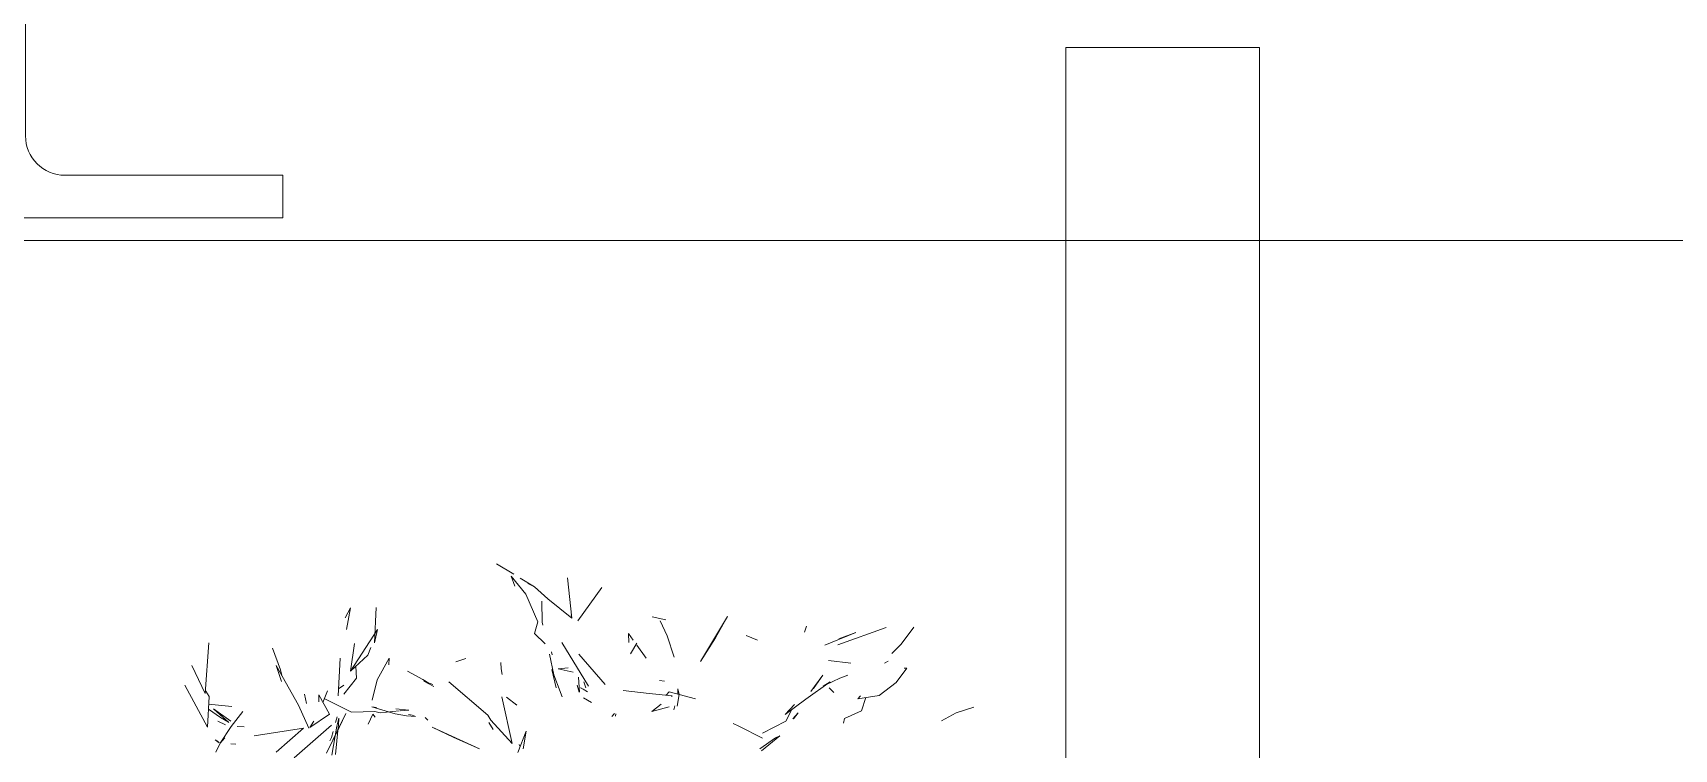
# Model space of a CAD drawing. Header units: millimetres. Extents: x -67152 to -48359, y -6192 to 21191.
# Drawn here: x -65070.2 to -64646.6, y 2663.4 to 2848.3 of the extents above; entities that cross this region are included whole.
import ezdxf

# ---------------------------------------------------------------- set-up
doc = ezdxf.new("R2010")
doc.units = ezdxf.units.MM
for name, color, linetype, lineweight in [('A-FLOR', 192, 'Continuous', 18), ('G-IMPT', 8, 'Continuous', 9), ('I-FURN', 30, 'Continuous', 9), ('L-PLNT', 71, 'Continuous', 9), ('S-COLS', 52, 'Continuous', 9)]:
    doc.layers.add(name, color=color, linetype=linetype, lineweight=lineweight)

# ---------------------------------------------------------------- blocks, each defined once
blk = doc.blocks.new('UC-Universal Column-Column - 3535151-Nivel 1 Oficinas')
at = {"layer": 'S-COLS'}
for p, q in [((-65005.73, 3003.77), (-65145.73, 3003.77)), ((-65145.73, 3003.77), (-65145.73, 2992.77)), ((-65005.73, 2992.77), (-65005.73, 3003.77)), ((-65145.73, 2992.77), (-65089.53, 2992.77)), ((-65061.93, 2992.77), (-65005.73, 2992.77)), ((-65079.33, 2982.57), (-65079.33, 2821.77)), ((-65072.13, 2821.77), (-65072.13, 2982.57)), ((-65089.53, 2811.57), (-65145.73, 2811.57)), ((-65145.73, 2811.57), (-65145.73, 2800.57)), ((-65005.73, 2811.57), (-65061.93, 2811.57)), ((-65005.73, 2800.57), (-65005.73, 2811.57)), ((-65145.73, 2800.57), (-65005.73, 2800.57))]:
    blk.add_line(p, q, dxfattribs=at)
for centre, start, end in [((-65089.53, 2982.57), 0, 90), ((-65061.93, 2982.57), 90, 180), ((-65089.53, 2821.77), 270, 0), ((-65061.93, 2821.77), 180, 270)]:
    blk.add_arc(centre, 10.2, start, end, dxfattribs=at)
blk = doc.blocks.new('PM_001 - PM_001-3564975-Nivel 1 Oficinas')
at = {"layer": 'I-FURN'}
for p, q in [((1528.57, 400), (1528.57, -1900)), ((1578.57, -1900), (1578.57, 400)), ((1528.57, -1900), (1578.57, -1900))]:
    blk.add_line(p, q, dxfattribs=at)
blk = doc.blocks.new('JARDIN VERTICAL_02 - JARDIN VERTICAL_02-V27-Nivel 1 Oficinas')
at = {"layer": 'G-IMPT'}
for p, q in [((-534.63, 61.7), (-536.13, 66.24)), ((-534.63, 61.7), (-532.59, 57.85)), ((-552.33, 47.5), (-556.76, 50.71)), ((-552.33, 47.5), (-549.92, 45.11)), ((-546.2, 48.26), (-546.14, 48.94)), ((-542.5, 46.17), (-546.14, 48.94)), ((-552.2, 31.16), (-556.69, 43.59)), ((-547.45, 43.18), (-547.99, 44.08)), ((-542.5, 46.17), (-539.13, 41.8)), ((-538.26, 36.31), (-539.13, 41.8)), ((-535.15, 37.23), (-538.59, 38.4)), ((-552.08, 27.78), (-555.38, 35.74)), ((-555.38, 35.74), (-553.77, 31.35)), ((-548.16, 28.71), (-547.45, 34.46)), ((-539.04, 36.96), (-538.26, 36.31)), ((-535.15, 37.23), (-533.22, 32.84)), ((-543.58, 31.64), (-544.38, 33.67)), ((-543.58, 31.64), (-541.85, 28.07)), ((-541.06, 28.86), (-539.85, 30.14)), ((-533.22, 32.84), (-531.95, 32.57)), ((-540.96, 24.82), (-544.41, 27.28)), ((-544.41, 27.28), (-540.12, 24.2)), ((-538.21, 22.83), (-542.61, 29.16)), ((-542.61, 29.16), (-541.51, 27.37)), ((-556.98, 23.08), (-555.43, 22.54)), ((-538.3, 22.92), (-538.21, 22.83)), ((-538.21, 22.83), (-534.17, 17.54)), ((-536.81, 19.95), (-534.17, 17.54)), ((-535.49, 19.27), (-532.51, 17.73)), ((-533.1, 19.65), (-534.61, 20.92)), ((-534.61, 20.92), (-533.09, 19.5)), ((-532.51, 17.73), (-529.37, 11.7)), ((-528.67, 16.15), (-528.15, 15.05)), ((-528.67, 16.15), (-527.94, 15.25)), ((-528.15, 15.05), (-525.36, 11)), ((-527.94, 15.25), (-524.83, 11.47)), ((-553.38, 10.39), (-554.63, 7.47)), ((-528.13, 11.71), (-531.2, 5.62)), ((-531.2, 5.62), (-531.9, 4.13)), ((-559.49, 2.62), (-554.03, -0.46)), ((-559.49, 2.62), (-547.91, -4.34)), ((-554.03, -0.46), (-547.91, -4.34)), ((-540.04, -12.44), (-538.23, -5.58)), ((-554.54, -12.96), (-549.02, -11.09)), ((-540.83, -10.13), (-539.34, -9.82)), ((-540.83, -10.13), (-539.44, -10.17)), ((-539.18, -13.2), (-540.04, -12.44)), ((-539.66, -17.58), (-539.01, -11.64)), ((-539.34, -9.82), (-536.37, -10.37)), ((-538.85, -11.84), (-539.01, -11.64)), ((-536.42, -10.92), (-535.42, -11.18)), ((-534.97, -16.9), (-536.16, -12.41)), ((-558.64, -13.3), (-559.44, -16.76)), ((-554.54, -12.96), (-558.42, -14.69)), ((-543.02, -14.86), (-542.84, -13.64)), ((-534.97, -16.9), (-536.84, -14.46)), ((-550.71, -21.88), (-552.62, -20.74)), ((-549.91, -22.35), (-552.62, -20.74)), ((-552.12, -20.75), (-548.75, -18.38)), ((-539.66, -17.58), (-540.38, -24.28)), ((-555.14, -22.88), (-553.44, -21.68)), ((-552.84, -22.78), (-555.14, -22.88)), ((-542, -28.89), (-549.75, -35.68)), ((-534.44, -26.47), (-533.68, -27.17)), ((-534.42, -26.15), (-533.75, -26.25)), ((-558.36, -36.01), (-566.96, -29.81)), ((-541.55, -33.23), (-552.83, -40.07)), ((-542.64, -34.43), (-541.12, -33.87)), ((-540.09, -33.49), (-540.79, -34.63)), ((-538.48, -34.49), (-537.32, -32.46)), ((-559.04, -37.5), (-569.48, -38.68)), ((-564.1, -43.73), (-559.04, -37.5)), ((-559.04, -37.5), (-559.97, -37.66)), ((-545.13, -37.19), (-546.03, -41.06)), ((-539.97, -35.57), (-543.88, -35.8)), ((-541.77, -36.17), (-539.99, -35.6)), ((-540.79, -34.63), (-541.12, -35.21)), ((-540.79, -34.63), (-541.12, -35.25)), ((-544.47, -42.16), (-549.76, -43.33)), ((-546.27, -38.44), (-546.03, -41.06)), ((-538.79, -39.99), (-545.82, -42.67)), ((-545.82, -42.67), (-541.12, -41.61)), ((-564.1, -43.73), (-567.14, -47.16)), ((-565.24, -49.37), (-558.12, -46.3)), ((-558.08, -45.19), (-563.43, -45.27)), ((-555.16, -47.13), (-558.12, -46.3)), ((-558.08, -45.19), (-557.24, -45)), ((-552.44, -44.41), (-555.16, -47.13)), ((-550.38, -42.76), (-549.65, -42.61)), ((-565.24, -49.37), (-569.89, -53.16)), ((-567.14, -47.16), (-569.42, -50.89)), ((-567.14, -47.16), (-568.04, -48.88)), ((-525.31, -50.07), (-529.9, -49.34)), ((-529.9, -49.34), (-524.36, -51.42)), ((-570.4, -52.5), (-573.15, -57.01)), ((-569.89, -53.16), (-567.35, -52.23)), ((-526.7, -52.94), (-538.8, -55.56)), ((-536.66, -51.74), (-538.65, -54.42)), ((-536.79, -51.9), (-536.66, -51.74)), ((-532.73, -58.4), (-526.7, -52.94)), ((-526.43, -51.1), (-525.83, -50.87)), ((-546.04, -55.77), (-547.67, -55.82)), ((-546.04, -55.77), (-544.51, -55.49)), ((-534.06, -59.18), (-542.63, -69.27)), ((-532.73, -58.4), (-534.06, -59.18)), ((-532.18, -58.92), (-530.32, -57.84)), ((-530.92, -73.6), (-525.35, -61.34)), ((-528.28, -67.96), (-525.35, -61.34)), ((-548.69, -64.87), (-547.81, -67.47)), ((-542.63, -69.27), (-542.5, -69.11)), ((-530.92, -73.6), (-528.28, -67.96)), ((-543.24, -75.98), (-545.36, -79.95)), ((-543.24, -75.98), (-542.31, -74.4)), ((-542.78, -75.74), (-541.4, -73.15)), ((-541.98, -73.43), (-542.78, -75.74)), ((-532.74, -74.73), (-533.48, -75.38)), ((-535.37, -79.61), (-535.65, -82.93)), ((-535.16, -81.83), (-535.37, -79.61)), ((-533.83, -80.23), (-534.38, -83.08)), ((-534.18, -79.64), (-533.98, -78.18)), ((-533.83, -80.23), (-533.66, -77.88)), ((-543.2, -87.76), (-548.73, -84.69)), ((-548.73, -84.69), (-547.07, -84.79)), ((-536.16, -89.12), (-534.38, -83.08)), ((-534.66, -87), (-535.14, -82.07)), ((-561.86, -88.05), (-552.68, -88.43)), ((-545.41, -94.61), (-556.12, -87.71)), ((-556.12, -87.71), (-552.68, -88.43)), ((-543.2, -87.76), (-537.95, -89.09)), ((-536.06, -87.93), (-536.16, -89.12)), ((-534.66, -87), (-535.01, -88.34)), ((-535.01, -88.34), (-534.85, -94.41)), ((-533.54, -88.26), (-534.33, -88.85)), ((-531.76, -90.07), (-534.33, -88.85)), ((-551.52, -89.42), (-549.57, -90.14)), ((-545.41, -94.61), (-549.57, -90.14)), ((-543.6, -93.13), (-546.63, -93.3)), ((-543.6, -93.13), (-539.42, -96.38)), ((-556.14, -95.71), (-561.74, -94.66)), ((-561.74, -94.66), (-559.17, -96.02)), ((-545.41, -94.61), (-552.52, -93.61)), ((-539.06, -97.85), (-548.79, -97.35)), ((-540.8, -97.72), (-541.79, -96.38)), ((-534.85, -94.41), (-538.23, -101.27)), ((-534.44, -95.86), (-529.08, -98.43)), ((-524.27, -100.85), (-534.44, -95.87)), ((-540.29, -100.58), (-537.29, -101.75)), ((-539.26, -102.84), (-534.3, -100.09)), ((-534.3, -100.09), (-530.82, -105.11)), ((-533.63, -98.1), (-532.19, -98.5)), ((-533.28, -97.65), (-531.22, -98.19)), ((-533.28, -97.65), (-531.39, -97.76)), ((-531.49, -99.54), (-523.06, -109.2)), ((-530.95, -97.8), (-531.39, -97.76)), ((-531.22, -98.19), (-523.68, -99.45)), ((-530.95, -97.8), (-523.92, -98.49)), ((-529.86, -99.15), (-528.26, -99.59)), ((-524.27, -100.85), (-529.08, -98.43)), ((-528.26, -99.59), (-527.4, -99.97)), ((-537.48, -102.79), (-539.26, -102.84)), ((-536.62, -108.11), (-530.7, -105.43)), ((-532.51, -104.09), (-530.82, -105.11)), ((-536.62, -108.11), (-546.84, -113.82)), ((-539.42, -106.56), (-537.02, -106.01)), ((-530.49, -107.06), (-530.65, -106.77)), ((-530.65, -106.77), (-524.51, -113.83)), ((-530.65, -106.77), (-528.67, -119.53)), ((-545.76, -112.73), (-551.38, -114.77)), ((-546.84, -113.82), (-542.76, -112.5)), ((-545.76, -112.73), (-544.29, -112.39)), ((-531.15, -125.45), (-534.96, -122.42)), ((-530.99, -122.06), (-531.08, -123.89)), ((-536.84, -131.28), (-536.27, -125.25)), ((-535.64, -130.04), (-532.47, -125.55)), ((-532.13, -126.03), (-535.64, -130.04)), ((-533.43, -128.23), (-532.26, -126.18)), ((-531.52, -126.89), (-532.45, -128.91)), ((-531.15, -125.45), (-526.85, -128.29)), ((-526.53, -124.21), (-526.64, -125.56)), ((-539.67, -132.12), (-552.74, -131.22)), ((-538.88, -131.17), (-540.27, -131.95)), ((-538.88, -131.17), (-530.95, -131.58)), ((-533.43, -128.23), (-535.62, -131.34)), ((-526.85, -128.29), (-528.22, -127.11)), ((-527.64, -129.56), (-526.87, -128.55)), ((-527.64, -129.56), (-527.13, -128.7)), ((-526.85, -128.29), (-524.48, -129.43)), ((-539.67, -132.12), (-546.88, -135.63)), ((-530.95, -131.58), (-541.81, -137.39))]:
    blk.add_line(p, q, dxfattribs=at)

msp = doc.modelspace()

# ---------------------------------------------------------------- linework, layer by layer
at = {"layer": 'A-FLOR'}
msp.add_line((-65188.3, 2794.76), (-62421.93, 2794.76), dxfattribs=at)

# ---------------------------------------------------------------- block references
at = {"layer": 'I-FURN', "rotation": 180}
msp.add_blockref('PM_001 - PM_001-3564975-Nivel 1 Oficinas', (-63225.04, 944.53), dxfattribs=at)
at = {"layer": 'L-PLNT', "rotation": 269.9999999999999}
msp.add_blockref('JARDIN VERTICAL_02 - JARDIN VERTICAL_02-V27-Nivel 1 Oficinas', (-64893.59, 2138.15), dxfattribs=at)
at = {"layer": 'S-COLS'}
msp.add_blockref('UC-Universal Column-Column - 3535151-Nivel 1 Oficinas', (0, 0), dxfattribs=at)

doc.saveas('drawing.dxf')
